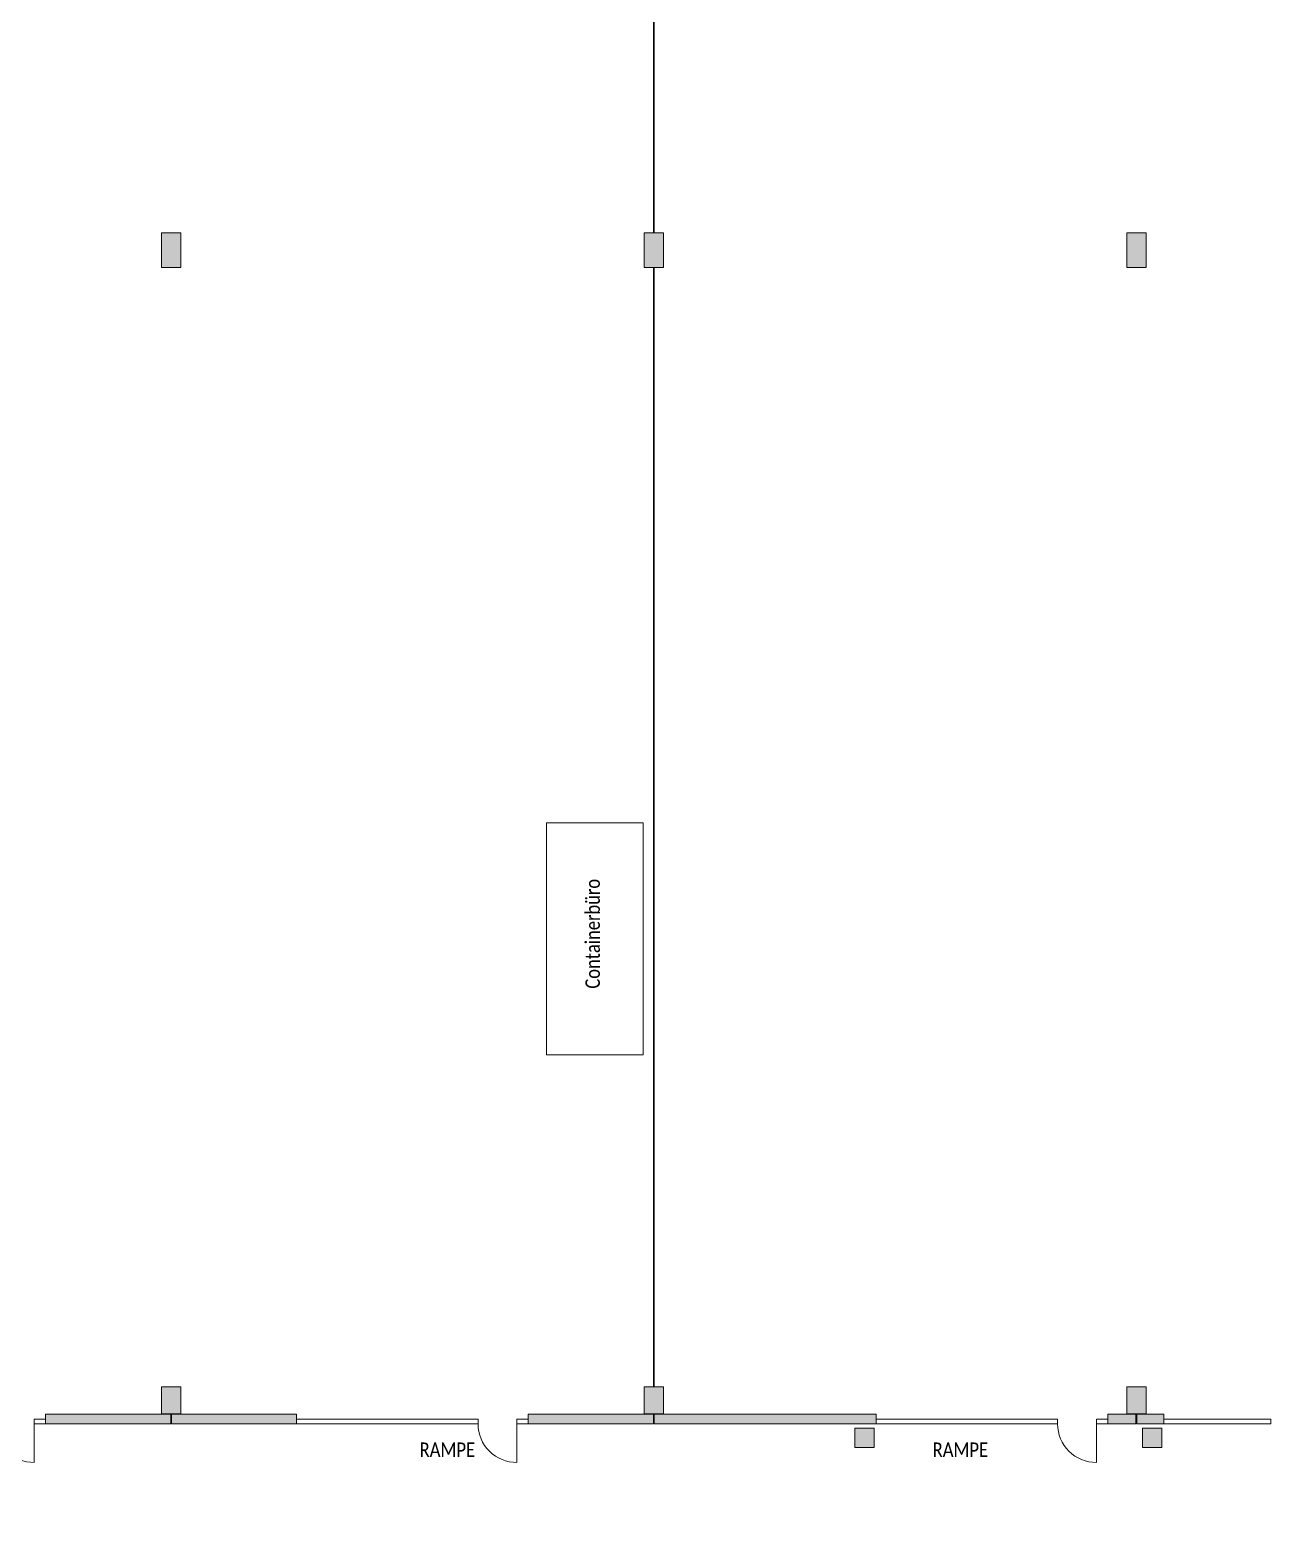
# Model space of a CAD drawing. Header units: inches. Extents: x -139469 to 69789, y -72919 to 35471.
# Drawn here: x 19898 to 52036, y -45319 to -6378 of the extents above; entities that cross this region are included whole.
import ezdxf

# ---------------------------------------------------------------- set-up
doc = ezdxf.new("R2010")
doc.units = ezdxf.units.IN
doc.header["$LTSCALE"] = 525
doc.header["$MEASUREMENT"] = 0
doc.linetypes.add('AUSGEZOGEN', pattern=[0])
doc.linetypes.add('Volllinie', pattern=[0])
doc.layers.add('Grundebene', color=7, linetype='Continuous')
doc.styles.add('CALIBRI', font='calibri.ttf', dxfattribs={"height": 0.2})

msp = doc.modelspace()

# ---------------------------------------------------------------- hatches: boundary and pattern name
at = {"layer": 'Grundebene', "true_color": 0x000000, "transparency": 33554687}
h = msp.add_hatch(color=18, dxfattribs=at)
h.paths.add_polyline_path([(-1699, -11629), (-1199, -11629), (-1199, -12529), (-1699, -12529)], flags=0)
h.paths.add_polyline_path([(-14199, -11629), (-13699, -11629), (-13699, -12529), (-14199, -12529)], flags=0)
h.paths.add_polyline_path([(10801, -11629), (11301, -11629), (11301, -12529), (10801, -12529)], flags=0)
h.paths.add_polyline_path([(-26699, -11629), (-26199, -11629), (-26199, -12529), (-26699, -12529)], flags=0)
h.paths.add_polyline_path([(23301, -11629), (23801, -11629), (23801, -12529), (23301, -12529)], flags=0)
h.paths.add_polyline_path([(-39199, -11629), (-38699, -11629), (-38699, -12529), (-39199, -12529)], flags=0)
h.paths.add_polyline_path([(35801, -11629), (36301, -11629), (36301, -12529), (35801, -12529)], flags=0)
h.paths.add_polyline_path([(-51699, -11629), (-51199, -11629), (-51199, -12529), (-51699, -12529)], flags=0)
h.paths.add_polyline_path([(48301, -11629), (48801, -11629), (48801, -12529), (48301, -12529)], flags=0)
h.paths.add_polyline_path([(-64199, -11629), (-63699, -11629), (-63699, -12529), (-64199, -12529)], flags=0)
h.paths.add_polyline_path([(-76699, -11629), (-76199, -11629), (-76199, -12529), (-76699, -12529)], flags=0)
h.paths.add_polyline_path([(-89199, -11629), (-88699, -11629), (-88699, -12529), (-89199, -12529)], flags=0)
h.paths.add_polyline_path([(-101699, -11629), (-101199, -11629), (-101199, -12529), (-101699, -12529)], flags=0)
h.paths.add_polyline_path([(-114199, -11629), (-113699, -11629), (-113699, -12529), (-114199, -12529)], flags=0)
h.paths.add_polyline_path([(-126699, -11629), (-126199, -11629), (-126199, -12529), (-126699, -12529)], flags=0)
h = msp.add_hatch(color=18, dxfattribs=at)
h.paths.add_polyline_path([(49211, -43079), (48711, -43079), (48711, -42579), (49211, -42579)], flags=0)
h.paths.add_polyline_path([(49261, -42469), (48561, -42469), (48561, -42219), (49261, -42219)], flags=0)
h.paths.add_polyline_path([(48541, -42219), (48541, -42469), (47811, -42469), (47811, -42219)], flags=0)
h.paths.add_polyline_path([(53311, -43079), (53311, -42579), (53811, -42579), (53811, -43079)], flags=0)
h.paths.add_polyline_path([(41811, -42219), (41811, -42469), (36061, -42469), (36061, -42219)], flags=0)
h.paths.add_polyline_path([(41761, -42579), (41761, -43079), (41261, -43079), (41261, -42579)], flags=0)
h.paths.add_polyline_path([(56701, -42489), (56701, -43659), (56901, -43659), (56901, -42489)], flags=0)
h.paths.add_polyline_path([(56901, -44669), (56701, -44669), (56701, -45019), (56901, -45019)], flags=0)
h.paths.add_polyline_path([(56921, -45019), (56921, -44819), (60531, -44819), (60551, -44819), (60751, -44819), (60761, -44819), (61261, -44819), (61261, -45319), (60761, -45319), (60761, -44819), (60751, -44819), (60551, -44819), (60531, -44819), (60531, -45019)], flags=0)
h.paths.add_polyline_path([(60751, -41709), (60751, -42209), (61351, -42209), (61351, -41709)], flags=0)
h.paths.add_polyline_path([(36301, -41509), (36301, -42209), (35801, -42209), (35801, -41509)], flags=0)
h.paths.add_polyline_path([(36041, -42219), (36041, -42469), (32801, -42469), (32801, -42219)], flags=0)
h.paths.add_polyline_path([(26801, -42219), (26801, -42469), (23561, -42469), (23561, -42219)], flags=0)
h.paths.add_polyline_path([(23801, -41509), (23801, -42209), (23301, -42209), (23301, -41509)], flags=0)
h.paths.add_polyline_path([(23541, -42219), (23541, -42469), (20301, -42469), (20301, -42219)], flags=0)
msp.add_hatch(color=18, dxfattribs=at).paths.add_polyline_path([(48801, -41509), (48801, -42209), (48301, -42209), (48301, -41509)], flags=0)

# ---------------------------------------------------------------- linework, layer by layer
at = {"layer": 'Grundebene', "color": 18, "linetype": 'AUSGEZOGEN', "lineweight": 13, "true_color": 0x000000}
for p, q in [((36041, 17421), (36041, -11629)), ((36061, 17421), (36061, -11629)), ((23301, -11629), (23801, -11629)), ((23301, -12529), (23301, -11629)), ((23801, -11629), (23801, -12529)), ((35801, -11629), (36301, -11629)), ((35801, -12529), (35801, -11629)), ((36301, -11629), (36301, -12529)), ((48301, -11629), (48801, -11629)), ((48301, -12529), (48301, -11629)), ((48801, -11629), (48801, -12529)), ((23801, -12529), (23301, -12529)), ((36301, -12529), (35801, -12529)), ((36041, -12529), (36041, -41509)), ((36061, -12529), (36061, -41509)), ((48801, -12529), (48301, -12529)), ((23301, -41509), (23801, -41509)), ((23301, -42209), (23301, -41509)), ((23801, -41509), (23801, -42209)), ((35801, -41509), (36301, -41509)), ((35801, -42209), (35801, -41509)), ((36301, -41509), (36301, -42209)), ((48301, -41509), (48801, -41509)), ((48301, -42209), (48301, -41509)), ((48801, -41509), (48801, -42209)), ((20005, -42344), (20301, -42344)), ((20301, -42219), (20301, -42469)), ((20301, -42219), (23541, -42219)), ((23801, -42209), (23301, -42209)), ((23541, -42219), (23541, -42469)), ((23561, -42219), (26801, -42219)), ((23561, -42469), (23561, -42219)), ((26801, -42219), (26801, -42469)), ((26801, -42344), (31501, -42344)), ((32505, -42344), (32801, -42344)), ((32801, -42219), (32801, -42469)), ((32801, -42219), (36041, -42219)), ((36301, -42209), (35801, -42209)), ((36041, -42219), (36041, -42469)), ((36061, -42219), (41811, -42219)), ((36061, -42469), (36061, -42219)), ((41811, -42219), (41811, -42469)), ((41811, -42344), (46511, -42344)), ((47515, -42344), (47811, -42344)), ((47811, -42219), (47811, -42469)), ((47811, -42219), (48541, -42219)), ((48801, -42209), (48301, -42209)), ((48541, -42219), (48541, -42469)), ((48561, -42469), (48561, -42219)), ((48561, -42219), (49261, -42219)), ((49261, -42219), (49261, -42469)), ((49261, -42344), (52036, -42344)), ((20005, -42469), (20301, -42469)), ((20005, -42469), (20005, -43469)), ((23541, -42469), (20301, -42469)), ((26801, -42469), (23561, -42469)), ((26801, -42469), (31501, -42469)), ((32505, -42469), (32801, -42469)), ((32505, -42469), (32505, -43469)), ((36041, -42469), (32801, -42469)), ((41811, -42469), (36061, -42469)), ((41261, -42579), (41761, -42579)), ((41261, -43079), (41261, -42579)), ((41761, -42579), (41761, -43079)), ((41811, -42469), (46511, -42469)), ((47515, -42469), (47811, -42469)), ((47515, -42469), (47515, -43469)), ((48546, -42469), (47811, -42469)), ((49261, -42469), (48561, -42469)), ((48711, -42579), (49211, -42579)), ((48711, -43079), (48711, -42579)), ((49211, -42579), (49211, -43079)), ((49261, -42469), (52036, -42469)), ((41761, -43079), (41261, -43079)), ((49211, -43079), (48711, -43079))]:
    msp.add_line(p, q, dxfattribs=at)
at = {"layer": 'Grundebene', "color": 18, "linetype": 'Continuous', "lineweight": 13, "true_color": 0x000000}
for p, q in [((33269, -32916), (33269, -26906)), ((33269, -26906), (35777, -26906)), ((35777, -26906), (35777, -32916)), ((35777, -32916), (33269, -32916))]:
    msp.add_line(p, q, dxfattribs=at)
at = {"layer": 'Grundebene', "color": 18, "linetype": 'Volllinie', "lineweight": 9, "true_color": 0x000000}
for p, q in [((20005, -42469), (20005, -42344)), ((31501, -42469), (31501, -42344)), ((32505, -42469), (32505, -42344)), ((46511, -42469), (46511, -42344)), ((47515, -42469), (47515, -42344)), ((52036, -42469), (52036, -42344))]:
    msp.add_line(p, q, dxfattribs=at)
at = {"layer": 'Grundebene', "color": 18, "linetype": 'AUSGEZOGEN', "lineweight": 13, "true_color": 0x000000}
for centre in [(20001, -42469), (32501, -42469), (47511, -42469)]:
    msp.add_arc(centre, 1000, 180, 270.2404, dxfattribs=at)

# ---------------------------------------------------------------- texts
at = {"layer": 'Grundebene', "color": 18, "lineweight": 18, "true_color": 0x000000, "style": 'CALIBRI', "width": 0.820326}
msp.add_text('Containerbüro', height=375, rotation=90, dxfattribs=at).set_placement((34656, -31199))
at = {"layer": 'Grundebene', "color": 18, "lineweight": 18, "true_color": 0x000000, "style": 'CALIBRI', "width": 0.826172}
for p in [(29986, -43326), (43273, -43326)]:
    msp.add_text('RAMPE', height=375, dxfattribs=at).set_placement(p)

doc.saveas('drawing.dxf')
